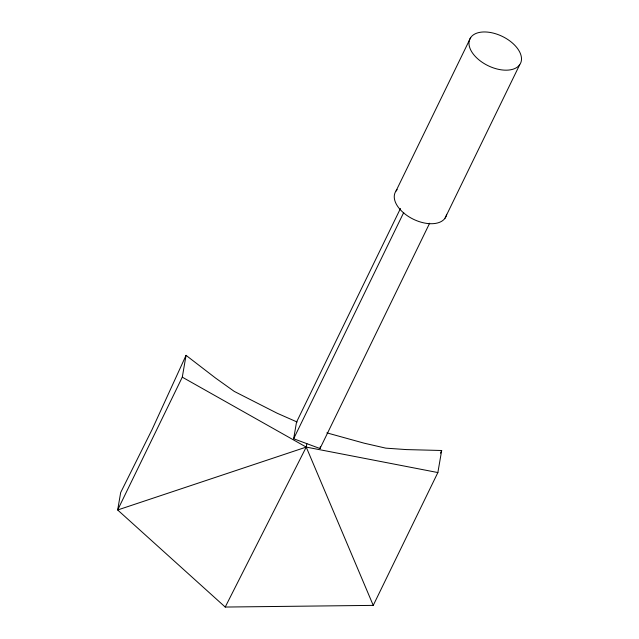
<?xml version="1.0" encoding="UTF-8"?>
<svg xmlns="http://www.w3.org/2000/svg" width="639" height="639" viewBox="0 0 639 639"><rect width="100%" height="100%" fill="white"/><g stroke="black" fill="none" stroke-linecap="round" stroke-linejoin="round"><path stroke-width="0.96" d="M326.88 432.867L364.15 443.186L385.788 448.147L406.452 449.592L441.677 450.495L437.867 472.556L373.24 605.381L225.224 607.05L117.664 509.978L182.291 377.162L186.053 355.348L215.607 378.088L234.257 391.403L277.206 413.249L297.199 422.052M429.648 223.203L320.003 448.546L293.652 438.753L296.528 422.123L400.485 208.45M306.832 443.65L306.233 447.092L225.224 607.05M320.003 448.546L320.347 446.589M186.053 355.348L152.066 429.576L120.667 492.573L117.664 509.978L306.233 447.092L437.867 472.556M440.471 453.187L441.677 450.495M396.044 190.965L470.743 37.429M293.652 438.753L403.728 212.507M445.008 218.242L519.707 64.715A28.108 16.287 25.9 0 0 491.223 32.645A28.108 16.287 25.9 0 0 474.753 55.857A28.108 16.287 25.9 0 0 519.707 64.715M182.291 377.162L306.233 447.092L373.24 605.381M446.637 214.313A28.108 16.287 25.9 0 1 412.97 219.041A28.108 16.287 25.9 0 1 397.17 189.639"/></g></svg>
